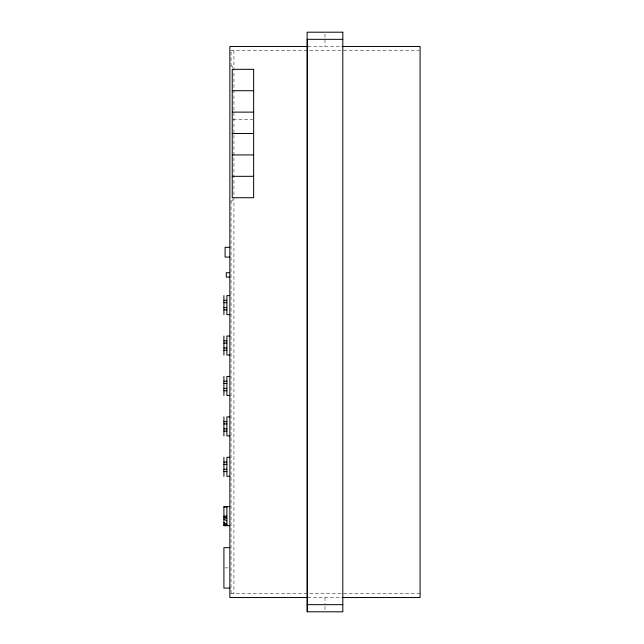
<?xml version="1.0" encoding="UTF-8"?>
<svg xmlns="http://www.w3.org/2000/svg" width="644" height="644" viewBox="0 0 644 644"><rect width="100%" height="100%" fill="white"/><g stroke="black" fill="none" stroke-linecap="round" stroke-linejoin="round"><path stroke-width="0.48" stroke-dasharray="3.22 2.42" d="M307.953 46.465L340.99 46.465M230.673 50.538L419.083 50.538M230.649 66.05L232.234 66.05L232.234 68.047M233.209 119.253L252.665 119.253M230.649 200.992L232.234 200.992L232.234 198.996M224.901 567.871L228.87 567.871M230.673 593.462L420.089 593.462M307.743 597.535L340.99 597.535M324.97 34.1L324.97 46.465M324.97 597.535L324.97 603.774M324.97 606.447L324.97 610.906M233.933 50.538L233.933 593.462M231.051 51.906L231.051 66.05M231.051 200.992L231.051 593.462"/><path stroke-width="0.97" d="M229.86 506.635L223.911 506.635L223.911 525.665L226.889 525.335L223.911 524.264M307.14 39.332L342.809 39.332M307.953 46.465L229.86 46.465L229.86 597.535L307.953 597.535M341.996 46.465L420.089 46.465L420.089 597.535L341.996 597.535M232.234 90.715L253.639 90.715M232.234 112.12L253.639 112.12M232.234 133.517L253.639 133.517M232.234 154.922L253.639 154.922M232.234 176.319L253.639 176.319M229.86 247.312L225.102 247.312L225.102 257.085L229.86 257.085M229.86 272.718L226.294 272.718L226.294 277.113L229.86 277.113M229.86 295.604L226.889 295.604L226.889 314.626L229.86 314.626M223.911 300.362L226.889 300.362M223.911 302.656L226.889 302.656M223.911 307.574L226.889 307.574M223.911 309.869L226.889 309.869M229.86 336.031L226.889 336.031L226.889 355.053L229.86 355.053M223.911 340.781L226.889 340.781M223.911 343.075L226.889 343.075M223.911 348.002L226.889 348.002M223.911 350.296L226.889 350.296M229.86 376.45L226.889 376.45L226.889 395.472L229.86 395.472M223.911 381.208L226.889 381.208M223.911 383.502L226.889 383.502M223.911 388.421L226.889 388.421M223.911 390.715L226.889 390.715M229.86 416.877L226.889 416.877L226.889 435.899L229.86 435.899M223.911 421.627L226.889 421.627M223.911 423.921L226.889 423.921M223.911 428.848L226.889 428.848M223.911 431.142L226.889 431.142M229.86 457.296L226.889 457.296L226.889 476.319L229.86 476.319M223.911 462.054L226.889 462.054M223.911 464.348L226.889 464.348M223.911 469.275L226.889 469.275M223.911 471.569L226.889 471.569M223.911 506.965L226.889 506.965M226.889 516.15L223.911 516.15L226.889 518.613L223.911 517.543M223.911 525.665L229.86 525.665M229.86 547.658L223.911 547.658L223.911 588.077L229.86 588.077M307.14 604.668L342.809 604.668M223.911 519.169L226.889 520.907M223.911 522.646L226.889 524.385M307.349 39.332L307.349 611.8M226.889 506.635L226.889 525.665M223.911 295.604L223.911 314.626M223.911 336.031L223.911 355.053M223.911 376.45L223.911 395.472M223.911 416.877L223.911 435.899M223.911 457.296L223.911 476.319M342.809 32.2L307.14 32.2L307.14 611.8L342.809 611.8L342.809 32.2M253.639 69.319L232.234 69.319L232.234 197.724L253.639 197.724L253.639 69.319"/></g></svg>
